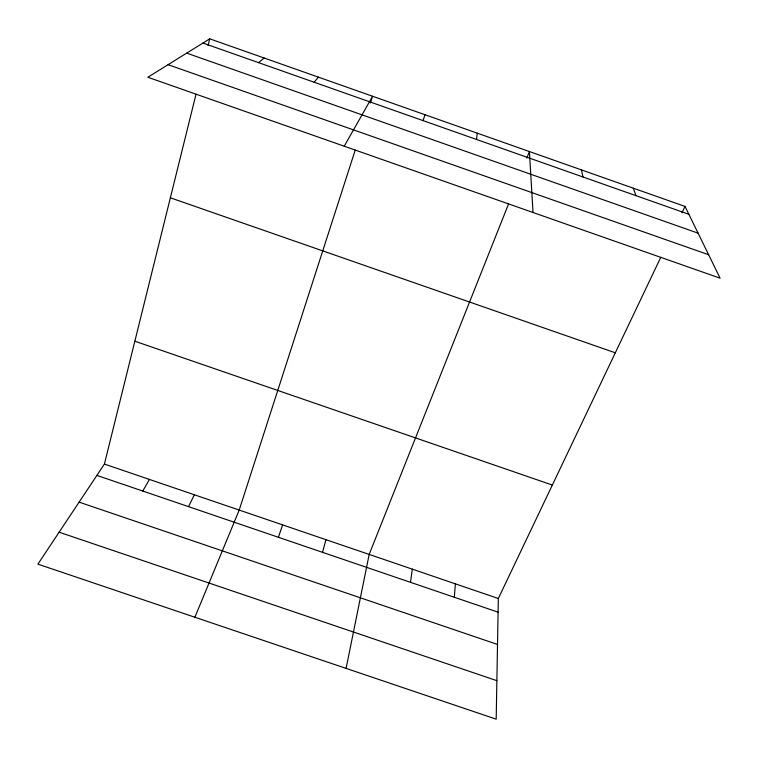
<?xml version="1.0" encoding="UTF-8"?>
<svg xmlns="http://www.w3.org/2000/svg" width="758" height="758" viewBox="0 0 758 758"><rect width="100%" height="100%" fill="white"/><g stroke="black" fill="none" stroke-linecap="round" stroke-linejoin="round"><path stroke-width="1.14" d="M660.73 257.407L498.328 598.507L496.196 719.171L37.9 564.141L104.415 464.067L196.019 94.238M454.336 597.266L455.369 583.84M476.498 139.453L477.265 133.162M410.495 582.324L412.314 569.154M346.093 668.395L369.174 554.43L508.552 203.978M208.062 45.613L209.748 38.829L685.014 206.413L720.1 278.186L147.838 77.25L209.748 38.829M322.529 552.336L325.949 539.677M355.218 150.131L239.206 510.068L194.882 617.249M370.416 102.984L372.595 96.247L344.227 146.209M423.059 120.617L425.001 114.723M278.404 537.289L282.62 524.887M526.801 158.1L529.406 151.543L533.035 212.505M681.973 212.79L685.014 206.413M188.515 506.638L194.37 494.775M142.75 491.042L149.44 479.435M314.115 82.224L318.455 77.155M258.611 62.658L264.172 58.015M59.133 532.192L496.869 680.684M104.415 464.067L498.328 598.507M96.882 475.399L498.082 612.18M79.116 502.137L497.513 644.452M134.848 341.204L552.345 485.054M170.37 197.8L615.307 352.802M202.954 43.045L688.87 214.306M186.705 53.126L698.09 233.161M168.077 64.686L708.645 254.754M633.271 188.173L635.99 195.668M581.405 169.877L582.968 176.974"/></g></svg>
